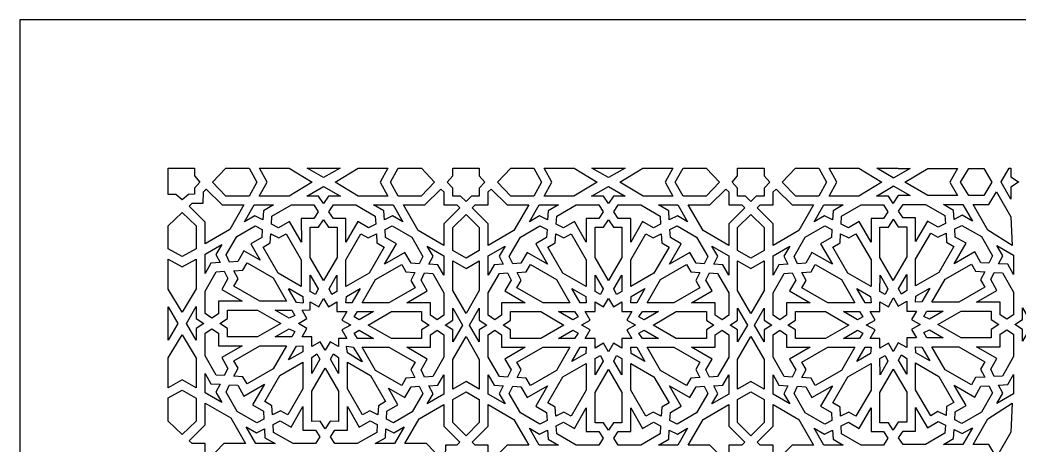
# Model space of a CAD drawing. Extents: x -1022 to 2754, y -1022 to 1022.
# Drawn here: x -1022 to -214, y 678 to 1022 of the extents above; entities that cross this region are included whole.
import ezdxf

# ---------------------------------------------------------------- set-up
doc = ezdxf.new("R2010")
doc.units = 0
doc.layers.add('LAYER_1', color=18, linetype='CONTINUOUS')

msp = doc.modelspace()

# ---------------------------------------------------------------- linework, layer by layer
at = {"layer": 'LAYER_1'}
for points in [[(-1022.5, -1022.5), (1022.5, -1022.5), (1022.5, 1022.5), (-1022.5, 1022.5)], [(-881.25, 896.26), (-876.75, 891.21), (-881.25, 886.16), (-881.26, 881.26), (-886.16, 881.25), (-891.21, 876.75), (-896.26, 881.25), (-902.5, 881.25), (-902.5, 902.5), (-881.25, 902.5)], [(-830.79, 891.21), (-837.06, 879.84), (-855.72, 879.84), (-866.55, 891.21), (-855.8, 902.5), (-837.01, 902.5)], [(-785.9, 891.21), (-804.68, 879.84), (-828.73, 879.84), (-822.45, 891.21), (-828.68, 902.5), (-804.54, 902.5)], [(-776.66, 894.76), (-790.07, 902.5), (-763.24, 902.5)], [(-730.86, 891.21), (-724.59, 879.84), (-748.63, 879.84), (-767.42, 891.21), (-748.78, 902.5), (-724.64, 902.5)], [(-686.77, 891.21), (-697.6, 879.84), (-716.26, 879.84), (-722.53, 891.21), (-716.31, 902.5), (-697.52, 902.5)], [(-650.62, 896.26), (-646.12, 891.21), (-650.62, 886.16), (-650.62, 879.84), (-656.98, 879.78), (-661.34, 875.35), (-665.71, 879.78), (-672.07, 879.84), (-672.07, 886.16), (-676.57, 891.21), (-672.07, 896.26), (-672.07, 902.5), (-650.62, 902.5)], [(-600.15, 891.21), (-606.43, 879.84), (-625.08, 879.84), (-635.92, 891.21), (-625.17, 902.5), (-606.38, 902.5)], [(-555.26, 891.21), (-574.05, 879.84), (-598.09, 879.84), (-591.82, 891.21), (-598.04, 902.5), (-573.9, 902.5)], [(-546.03, 894.76), (-559.44, 902.5), (-532.61, 902.5)], [(-500.23, 891.21), (-493.96, 879.84), (-518, 879.84), (-536.79, 891.21), (-518.15, 902.5), (-494.01, 902.5)], [(-456.13, 891.21), (-466.97, 879.84), (-485.63, 879.84), (-491.9, 891.21), (-485.68, 902.5), (-466.88, 902.5)], [(-419.98, 896.26), (-415.49, 891.21), (-419.98, 886.16), (-419.98, 879.84), (-426.35, 879.78), (-430.71, 875.35), (-435.07, 879.78), (-441.44, 879.84), (-441.44, 886.16), (-445.93, 891.21), (-441.44, 896.26), (-441.44, 902.5), (-419.98, 902.5)], [(-369.52, 891.21), (-375.79, 879.84), (-394.45, 879.84), (-405.29, 891.21), (-394.54, 902.5), (-375.74, 902.5)], [(-324.63, 891.21), (-343.42, 879.84), (-367.46, 879.84), (-361.19, 891.21), (-367.41, 902.5), (-343.27, 902.5)], [(-311.37, 902.15), (-301.79, 902.16), (-315.4, 894.31), (-315.4, 894.54), (-328.81, 902.5), (-311.6, 902.5)], [(-269.54, 891.21), (-263.33, 880.29), (-287.38, 880.29), (-306.16, 891.21), (-287.38, 902.14), (-263.33, 902.14)], [(-235.77, 891.21), (-242.14, 880.32), (-254.31, 880.35), (-260.97, 891.21), (-254.31, 902.07), (-242.14, 902.11)], [(-220.19, 895.43), (-214.07, 891.43), (-214.14, 891.21), (-214.07, 891), (-220.19, 887), (-220.17, 877.42), (-228.04, 891.01), (-228.02, 891.21), (-228.04, 891.42), (-221.62, 902.5), (-220.17, 902.5)], [(-858.69, 872.63), (-841.21, 872.63), (-852.72, 852.72), (-872.63, 841.21), (-872.63, 858.69), (-885.56, 871.65), (-883.19, 874.03), (-874.05, 874.05), (-874.03, 883.19), (-871.65, 885.56)], [(-763.04, 879.81), (-772.64, 879.83), (-776.64, 873.72), (-776.66, 873.73), (-776.67, 873.72), (-780.68, 879.83), (-790.27, 879.81), (-776.66, 887.67)], [(-679.29, 883.19), (-679.29, 872.63), (-668.71, 872.63), (-666.3, 870.25), (-679.29, 857.32), (-679.29, 839.83), (-700.1, 851.85), (-712.11, 872.63), (-694.62, 872.63), (-681.67, 885.56)], [(-628.06, 872.63), (-610.58, 872.63), (-622.58, 851.85), (-643.39, 839.83), (-643.39, 857.32), (-656.38, 870.25), (-653.97, 872.63), (-643.39, 872.63), (-643.39, 883.19), (-641.02, 885.56)], [(-532.41, 879.81), (-542.01, 879.83), (-546.01, 873.72), (-546.03, 873.73), (-546.04, 873.72), (-550.05, 879.83), (-559.64, 879.81), (-546.03, 887.67)], [(-448.66, 883.19), (-448.66, 872.63), (-438.08, 872.63), (-435.67, 870.25), (-448.66, 857.32), (-448.66, 839.83), (-469.47, 851.85), (-481.48, 872.63), (-463.99, 872.63), (-451.03, 885.56)], [(-397.43, 872.63), (-379.94, 872.63), (-391.95, 851.85), (-412.76, 839.83), (-412.76, 857.32), (-425.75, 870.25), (-423.34, 872.63), (-412.76, 872.63), (-412.76, 883.19), (-410.39, 885.56)], [(-301.79, 880.27), (-311.37, 880.28), (-315.41, 874.17), (-315.41, 873.95), (-315.41, 873.72), (-319.41, 879.83), (-329.01, 879.81), (-315.4, 887.89), (-315.4, 888.11)], [(-220.19, 863.05), (-219.11, 839.71), (-238.82, 852.3), (-250.8, 873.02), (-238.05, 873.07), (-231.94, 883.32)], [(-879.84, 855.72), (-879.84, 837.06), (-891.21, 830.79), (-902.5, 837.01), (-902.5, 855.8), (-891.21, 866.55)], [(-825.46, 867.85), (-825.91, 860.55), (-832.43, 863.83), (-840.73, 859.03), (-832.88, 872.63), (-817.16, 872.63)], [(-781, 867.2), (-784.57, 861.77), (-794.71, 861.77), (-794.69, 842.62), (-804.29, 859.18), (-813.06, 854.13), (-818.9, 857.06), (-818.51, 863.55), (-802.77, 872.62), (-784.59, 872.63)], [(-750.55, 872.62), (-734.8, 863.55), (-734.41, 857.06), (-740.25, 854.13), (-749.03, 859.18), (-758.62, 842.62), (-758.61, 861.77), (-768.74, 861.77), (-772.32, 867.2), (-768.73, 872.63)], [(-712.58, 859.03), (-720.88, 863.83), (-727.41, 860.55), (-727.85, 867.85), (-736.15, 872.63), (-720.44, 872.63)], [(-594.83, 867.85), (-595.27, 860.55), (-601.8, 863.83), (-610.1, 859.03), (-602.24, 872.63), (-586.53, 872.63)], [(-550.37, 867.2), (-553.94, 861.77), (-564.07, 861.77), (-564.06, 842.62), (-573.65, 859.18), (-582.43, 854.13), (-588.27, 857.06), (-587.88, 863.55), (-572.14, 872.62), (-553.96, 872.63)], [(-519.92, 872.62), (-504.17, 863.55), (-503.78, 857.06), (-509.62, 854.13), (-518.4, 859.18), (-527.99, 842.62), (-527.98, 861.77), (-538.11, 861.77), (-541.69, 867.2), (-538.1, 872.63)], [(-481.95, 859.03), (-490.25, 863.83), (-496.78, 860.55), (-497.22, 867.85), (-505.52, 872.63), (-489.81, 872.63)], [(-364.2, 867.85), (-364.64, 860.55), (-371.17, 863.83), (-379.47, 859.03), (-371.61, 872.63), (-355.9, 872.63)], [(-319.73, 867.2), (-323.31, 861.77), (-333.44, 861.77), (-333.43, 842.62), (-343.02, 859.18), (-351.8, 854.13), (-357.64, 857.06), (-357.25, 863.55), (-341.5, 872.62), (-323.32, 872.63)], [(-289.32, 873.08), (-273.58, 864), (-273.19, 857.51), (-279, 854.6), (-287.78, 859.65), (-297.35, 843.07), (-297.37, 862.2), (-307.5, 862.2), (-311.09, 867.65), (-307.5, 873.08)], [(-251.32, 859.49), (-259.62, 864.27), (-266.17, 861), (-266.58, 868.29), (-274.9, 873.07), (-259.18, 873.07)], [(-772.61, 854.58), (-765.81, 854.57), (-765.8, 830.16), (-776.64, 811.43), (-776.66, 811.45), (-776.68, 811.43), (-787.51, 830.16), (-787.51, 854.57), (-780.71, 854.58), (-776.66, 860.67), (-776.66, 860.67), (-776.65, 860.67)], [(-650.62, 854.31), (-650.62, 835.69), (-661.34, 829.5), (-672.07, 835.69), (-672.07, 854.31), (-661.34, 865.05)], [(-541.98, 854.58), (-535.18, 854.57), (-535.17, 830.16), (-546, 811.43), (-546.03, 811.45), (-546.05, 811.43), (-556.88, 830.16), (-556.87, 854.57), (-550.08, 854.58), (-546.03, 860.67), (-546.03, 860.67), (-546.02, 860.67)], [(-419.98, 854.31), (-419.98, 835.69), (-430.71, 829.5), (-441.44, 835.69), (-441.44, 854.31), (-430.71, 865.05)], [(-311.35, 855.01), (-304.56, 855.02), (-304.57, 830.62), (-315.4, 811.67), (-315.41, 811.43), (-326.25, 830.16), (-326.24, 854.57), (-319.44, 854.58), (-315.4, 860.67), (-315.4, 860.89), (-315.4, 861.12)], [(-826.38, 852.73), (-826.76, 846.25), (-835.54, 841.19), (-827.95, 827.95), (-841.19, 835.54), (-846.25, 826.76), (-852.73, 826.38), (-855.64, 832.21), (-847.06, 847.06), (-832.21, 855.64)], [(-794.71, 828.24), (-794.71, 806.59), (-813.48, 817.41), (-825.69, 838.55), (-819.81, 841.95), (-819.36, 849.25), (-812.8, 845.98), (-806.92, 849.38)], [(-740.52, 845.98), (-733.96, 849.25), (-733.5, 841.95), (-727.62, 838.55), (-739.84, 817.41), (-758.6, 806.59), (-758.61, 828.24), (-746.4, 849.38)], [(-705.36, 846.57), (-696.27, 830.85), (-699.18, 825.03), (-705.71, 825.41), (-710.78, 834.17), (-727.38, 824.62), (-717.78, 841.19), (-726.55, 846.25), (-726.93, 852.73), (-721.11, 855.64)], [(-595.75, 852.73), (-596.13, 846.25), (-604.9, 841.19), (-595.31, 824.62), (-611.91, 834.17), (-616.97, 825.41), (-623.5, 825.03), (-626.41, 830.85), (-617.32, 846.57), (-601.58, 855.64)], [(-564.07, 828.24), (-564.08, 806.59), (-582.85, 817.41), (-595.06, 838.55), (-589.18, 841.95), (-588.73, 849.25), (-582.17, 845.98), (-576.29, 849.38)], [(-509.88, 845.98), (-503.33, 849.25), (-502.87, 841.95), (-496.99, 838.55), (-509.2, 817.41), (-527.97, 806.59), (-527.98, 828.24), (-515.77, 849.38)], [(-474.73, 846.57), (-465.64, 830.85), (-468.55, 825.03), (-475.08, 825.41), (-480.15, 834.17), (-496.75, 824.62), (-487.15, 841.19), (-495.92, 846.25), (-496.3, 852.73), (-490.47, 855.64)], [(-365.12, 852.73), (-365.5, 846.25), (-374.27, 841.19), (-364.67, 824.62), (-381.27, 834.17), (-386.34, 825.41), (-392.87, 825.03), (-395.78, 830.85), (-386.69, 846.57), (-370.95, 855.64)], [(-333.44, 828.24), (-333.45, 806.59), (-352.22, 817.41), (-364.43, 838.55), (-358.55, 841.95), (-358.09, 849.25), (-351.54, 845.98), (-345.65, 849.38)], [(-279.26, 846.44), (-272.7, 849.69), (-272.26, 842.39), (-266.37, 839), (-278.59, 817.87), (-297.37, 807.06), (-297.37, 828.69), (-285.15, 849.82)], [(-244.13, 847.04), (-235.04, 831.32), (-237.95, 825.5), (-244.45, 825.88), (-249.51, 834.64), (-266.11, 825.05), (-256.55, 841.63), (-265.32, 846.69), (-265.7, 853.21), (-259.87, 856.12)], [(-863.83, 832.43), (-860.55, 825.91), (-867.85, 825.46), (-872.63, 817.16), (-872.63, 832.88), (-859.03, 840.73)], [(-679.29, 831.54), (-679.29, 815.84), (-684.07, 824.14), (-691.37, 824.55), (-688.1, 831.1), (-692.89, 839.38)], [(-634.59, 831.1), (-631.31, 824.55), (-638.61, 824.14), (-643.39, 815.84), (-643.4, 831.54), (-629.79, 839.38)], [(-448.65, 831.54), (-448.66, 815.84), (-453.44, 824.14), (-460.74, 824.55), (-457.47, 831.1), (-462.26, 839.38)], [(-403.95, 831.1), (-400.68, 824.55), (-407.98, 824.14), (-412.76, 815.84), (-412.76, 831.54), (-399.16, 839.38)], [(-218.03, 831.98), (-218.03, 816.29), (-222.81, 824.58), (-230.13, 825.02), (-226.83, 831.54), (-231.65, 839.83)], [(-879.84, 804.68), (-891.21, 785.9), (-902.5, 804.54), (-902.5, 828.68), (-891.21, 822.45), (-879.84, 828.73)], [(-817.41, 813.48), (-806.59, 794.71), (-828.24, 794.71), (-849.38, 806.92), (-845.98, 812.8), (-849.25, 819.36), (-841.95, 819.81), (-838.55, 825.69)], [(-650.62, 803.4), (-661.34, 784.81), (-672.07, 803.4), (-672.07, 827.37), (-661.34, 821.18), (-650.62, 827.37)], [(-419.98, 803.4), (-430.71, 784.81), (-441.44, 803.4), (-441.44, 827.37), (-430.71, 821.18), (-419.98, 827.37)], [(-854.13, 813.06), (-859.18, 804.29), (-842.62, 794.69), (-861.77, 794.71), (-861.77, 784.57), (-867.2, 781), (-872.63, 784.59), (-872.62, 802.77), (-863.55, 818.51), (-857.06, 818.9)], [(-710.02, 818.48), (-702.7, 818.04), (-705.96, 811.49), (-702.57, 805.61), (-723.74, 793.4), (-745.4, 793.4), (-734.57, 812.16), (-713.41, 824.36)], [(-688.37, 817.16), (-679.28, 801.44), (-679.28, 783.29), (-684.71, 779.7), (-690.18, 783.29), (-690.18, 793.41), (-709.34, 793.42), (-692.73, 802.98), (-697.79, 811.75), (-694.87, 817.55)], [(-624.89, 811.75), (-629.96, 802.98), (-613.35, 793.42), (-632.51, 793.41), (-632.51, 783.29), (-637.97, 779.7), (-643.41, 783.29), (-643.41, 801.44), (-634.32, 817.16), (-627.81, 817.55)], [(-588.12, 812.16), (-577.28, 793.4), (-598.95, 793.4), (-620.11, 805.61), (-616.72, 811.49), (-619.98, 818.04), (-612.67, 818.48), (-609.28, 824.36)], [(-479.39, 818.48), (-472.07, 818.04), (-475.33, 811.49), (-471.94, 805.61), (-493.1, 793.4), (-514.77, 793.4), (-503.94, 812.16), (-482.78, 824.36)], [(-457.74, 817.16), (-448.65, 801.44), (-448.64, 783.29), (-454.08, 779.7), (-459.54, 783.29), (-459.55, 793.41), (-478.7, 793.42), (-462.09, 802.98), (-467.16, 811.75), (-464.24, 817.55)], [(-394.26, 811.75), (-399.33, 802.98), (-382.72, 793.42), (-401.87, 793.41), (-401.88, 783.29), (-407.34, 779.7), (-412.78, 783.29), (-412.77, 801.44), (-403.68, 817.16), (-397.18, 817.55)], [(-357.48, 812.16), (-346.65, 793.4), (-368.32, 793.4), (-389.48, 805.61), (-386.09, 811.49), (-389.35, 818.04), (-382.03, 818.48), (-378.64, 824.36)], [(-248.75, 818.94), (-241.44, 818.48), (-244.72, 811.94), (-241.31, 806.06), (-262.48, 793.87), (-284.16, 793.88), (-273.33, 812.61), (-252.16, 824.81)], [(-227.12, 817.64), (-218.03, 801.92), (-218.03, 783.77), (-223.47, 780.18), (-228.9, 783.75), (-228.9, 793.87), (-248.08, 793.86), (-231.49, 803.43), (-236.56, 812.2), (-233.62, 818.03)], [(-781.03, 804.58), (-783.23, 800.03), (-787.46, 802.49), (-787.43, 815.8)], [(-765.85, 802.49), (-770.08, 800.03), (-772.29, 804.58), (-765.89, 815.8)], [(-550.4, 804.58), (-552.6, 800.03), (-556.83, 802.49), (-556.8, 815.8)], [(-535.22, 802.49), (-539.45, 800.03), (-541.66, 804.58), (-535.25, 815.8)], [(-319.76, 804.58), (-321.97, 800.03), (-326.2, 802.49), (-326.17, 815.8)], [(-304.57, 803.3), (-308.76, 800.46), (-311.19, 804.7), (-304.5, 816.21)], [(-793.56, 798.49), (-793.19, 793.45), (-793.37, 793.37), (-793.45, 793.19), (-798.49, 793.56), (-805.01, 804.68), (-804.5, 804.5), (-804.68, 805.01)], [(-753.74, 793.47), (-758.63, 793.45), (-758.26, 798.49), (-747.1, 805.01)], [(-564.42, 798.49), (-564.05, 793.45), (-568.95, 793.47), (-575.58, 805.01)], [(-523.1, 793.47), (-528, 793.45), (-527.63, 798.49), (-516.47, 805.01)], [(-333.79, 798.49), (-333.42, 793.45), (-338.31, 793.47), (-344.95, 805.01)], [(-292.28, 794.21), (-297.33, 793.85), (-297.31, 798.73), (-285.75, 805.36)], [(-772.68, 790.18), (-765.84, 794.13), (-765.84, 786.22), (-757.88, 786.22), (-761.88, 779.36), (-755, 775.41), (-755, 775.4), (-755, 775.4), (-761.88, 771.45), (-757.88, 764.58), (-764.49, 764.49), (-764.58, 757.88), (-771.45, 761.88), (-775.4, 755), (-775.4, 755), (-775.41, 755), (-779.36, 761.88), (-786.22, 757.88), (-786.22, 765.84), (-794.13, 765.84), (-790.18, 772.68), (-797, 776.66), (-790.18, 780.64), (-794.13, 787.48), (-787.56, 787.56), (-787.48, 794.13), (-780.64, 790.18), (-776.66, 797)], [(-542.05, 790.18), (-535.2, 794.13), (-535.2, 786.22), (-527.25, 786.22), (-531.24, 779.36), (-524.37, 775.41), (-524.37, 775.4), (-524.37, 775.4), (-531.24, 771.45), (-527.25, 764.58), (-535.2, 764.58), (-535.2, 756.68), (-542.05, 760.63), (-546.03, 753.8), (-550.01, 760.63), (-556.85, 756.68), (-556.85, 764.58), (-564.8, 764.58), (-560.81, 771.45), (-567.68, 775.4), (-567.68, 775.4), (-567.68, 775.41), (-560.81, 779.36), (-564.8, 786.22), (-556.85, 786.22), (-556.85, 794.13), (-550.01, 790.18), (-546.03, 797)], [(-311.42, 790.62), (-304.55, 794.58), (-304.55, 786.67), (-296.63, 786.67), (-300.59, 779.81), (-293.75, 775.85), (-300.59, 771.89), (-296.63, 765.03), (-304.55, 765.03), (-304.55, 757.12), (-311.42, 761.08), (-315.38, 754.21), (-315.4, 754.03), (-319.37, 760.63), (-326.22, 756.68), (-326.22, 764.58), (-334.17, 764.58), (-330.18, 771.45), (-337.05, 775.4), (-337.05, 775.4), (-337.05, 775.41), (-330.18, 779.36), (-334.17, 786.22), (-326.22, 786.22), (-326.22, 794.13), (-319.37, 790.18), (-315.4, 797.23), (-315.38, 797.49)], [(-894.76, 776.66), (-902.5, 763.24), (-902.5, 790.07)], [(-879.83, 780.68), (-873.72, 776.67), (-873.73, 776.66), (-873.72, 776.64), (-879.83, 772.64), (-879.81, 763.04), (-887.67, 776.66), (-879.81, 790.27)], [(-811.43, 776.68), (-811.45, 776.66), (-811.43, 776.64), (-830.16, 765.8), (-854.57, 765.81), (-854.58, 772.61), (-860.67, 776.65), (-860.67, 776.66), (-860.67, 776.66), (-854.58, 780.71), (-854.57, 787.51), (-830.16, 787.51)], [(-800.03, 783.23), (-804.58, 781.03), (-815.8, 787.43), (-802.49, 787.46)], [(-747.76, 779.61), (-752.01, 782.04), (-749.17, 786.22), (-736.23, 786.29)], [(-697.38, 779.44), (-691.26, 775.4), (-697.38, 771.36), (-697.36, 764.58), (-721.8, 764.58), (-740.55, 775.4), (-721.8, 786.22), (-697.36, 786.23)], [(-664.22, 775.4), (-672.08, 761.81), (-672.07, 771.38), (-678.16, 775.4), (-672.07, 779.43), (-672.08, 788.99)], [(-650.61, 779.43), (-644.52, 775.4), (-650.61, 771.38), (-650.6, 761.81), (-658.46, 775.4), (-650.6, 788.99)], [(-600.88, 786.22), (-582.14, 775.4), (-600.88, 764.58), (-625.32, 764.58), (-625.31, 771.36), (-631.42, 775.4), (-625.31, 779.44), (-625.32, 786.23)], [(-573.52, 786.22), (-570.67, 782.04), (-574.92, 779.61), (-586.45, 786.29)], [(-517.13, 779.61), (-521.38, 782.04), (-518.54, 786.22), (-505.6, 786.29)], [(-466.74, 779.44), (-460.63, 775.4), (-466.74, 771.36), (-466.73, 764.58), (-491.17, 764.58), (-509.91, 775.4), (-491.17, 786.22), (-466.73, 786.23)], [(-433.59, 775.4), (-441.45, 761.81), (-441.44, 771.38), (-447.53, 775.4), (-441.44, 779.43), (-441.45, 788.99)], [(-419.98, 779.43), (-413.89, 775.4), (-419.98, 771.38), (-419.97, 761.81), (-427.83, 775.4), (-419.97, 788.99)], [(-370.25, 786.22), (-351.51, 775.4), (-370.25, 764.58), (-394.69, 764.58), (-394.68, 771.36), (-400.79, 775.4), (-394.68, 779.44), (-394.69, 786.23)], [(-342.88, 786.22), (-340.04, 782.04), (-344.29, 779.61), (-355.82, 786.29)], [(-274.94, 786.6), (-286.18, 780.21), (-290.74, 782.41), (-288.27, 786.64)], [(-236.12, 786.68), (-236.11, 779.89), (-230, 775.85), (-236.11, 771.81), (-236.12, 765.02), (-260.56, 765.01), (-279.32, 775.83), (-279.29, 775.85), (-279.32, 775.87), (-260.56, 786.69)], [(-202.97, 775.85), (-210.83, 762.26), (-210.81, 771.84), (-216.93, 775.83), (-216.91, 775.85), (-216.93, 775.86), (-210.81, 779.86), (-210.83, 789.44)], [(-861.77, 768.74), (-861.77, 758.61), (-842.62, 758.62), (-859.18, 749.03), (-854.13, 740.25), (-857.06, 734.41), (-863.55, 734.8), (-872.62, 750.55), (-872.63, 768.73), (-867.2, 772.32)], [(-800.03, 770.08), (-802.49, 765.85), (-815.8, 765.89), (-804.58, 772.29)], [(-736.23, 764.52), (-749.17, 764.59), (-752.01, 768.77), (-747.76, 771.2)], [(-679.28, 767.52), (-679.28, 749.37), (-688.37, 733.65), (-694.87, 733.26), (-697.79, 739.06), (-692.73, 747.82), (-709.34, 757.38), (-690.18, 757.4), (-690.18, 767.52), (-684.71, 771.1)], [(-632.51, 767.52), (-632.51, 757.4), (-613.35, 757.38), (-629.96, 747.82), (-624.89, 739.06), (-627.81, 733.26), (-634.32, 733.65), (-643.41, 749.37), (-643.41, 767.52), (-637.97, 771.1)], [(-570.67, 768.77), (-573.52, 764.59), (-586.45, 764.52), (-574.92, 771.2)], [(-505.6, 764.52), (-518.54, 764.59), (-521.38, 768.77), (-517.13, 771.2)], [(-448.64, 767.52), (-448.65, 749.37), (-457.74, 733.65), (-464.24, 733.26), (-467.16, 739.06), (-462.09, 747.82), (-478.7, 757.38), (-459.55, 757.4), (-459.54, 767.52), (-454.08, 771.1)], [(-401.88, 767.52), (-401.87, 757.4), (-382.72, 757.38), (-399.33, 747.82), (-394.26, 739.06), (-397.18, 733.26), (-403.68, 733.65), (-412.77, 749.37), (-412.78, 767.52), (-407.34, 771.1)], [(-340.04, 768.77), (-342.88, 764.59), (-355.82, 764.52), (-344.29, 771.2)], [(-274.94, 765.09), (-288.27, 765.06), (-290.74, 769.28), (-286.18, 771.49)], [(-218.03, 767.93), (-218.03, 749.78), (-227.12, 734.06), (-233.62, 733.67), (-236.56, 739.5), (-231.49, 748.26), (-248.08, 757.84), (-228.9, 757.83), (-228.9, 767.95), (-223.47, 771.52)], [(-879.84, 748.63), (-879.84, 724.59), (-891.21, 730.86), (-902.5, 724.64), (-902.5, 748.78), (-891.21, 767.42)], [(-650.62, 747.41), (-650.62, 723.44), (-661.34, 729.62), (-672.07, 723.44), (-672.07, 747.41), (-661.34, 766)], [(-419.98, 747.41), (-419.98, 723.44), (-430.71, 729.62), (-441.44, 723.44), (-441.44, 747.41), (-430.71, 766)], [(-806.59, 758.6), (-817.41, 739.84), (-838.55, 727.62), (-841.95, 733.5), (-849.25, 733.96), (-845.98, 740.52), (-849.38, 746.4), (-828.24, 758.61)], [(-793.47, 753.74), (-805.01, 747.1), (-798.49, 758.26), (-793.45, 758.63)], [(-752.85, 757.34), (-745.48, 745.8), (-745.79, 745.79), (-745.8, 745.48), (-757.34, 752.85), (-758.2, 757.95), (-758.05, 758.05), (-757.95, 758.2)], [(-702.57, 745.2), (-705.96, 739.31), (-702.7, 732.77), (-710.02, 732.33), (-713.41, 726.44), (-734.57, 738.65), (-745.4, 757.41), (-723.74, 757.41)], [(-588.12, 738.65), (-609.28, 726.44), (-612.67, 732.33), (-619.98, 732.77), (-616.72, 739.31), (-620.11, 745.2), (-598.95, 757.41), (-577.28, 757.41)], [(-564.42, 752.32), (-575.58, 745.8), (-568.95, 757.34), (-564.05, 757.36)], [(-523.1, 757.34), (-516.47, 745.8), (-527.63, 752.32), (-528, 757.36)], [(-471.94, 745.2), (-475.33, 739.31), (-472.07, 732.77), (-479.39, 732.33), (-482.78, 726.44), (-503.94, 738.65), (-514.77, 757.41), (-493.1, 757.41)], [(-357.48, 738.65), (-378.64, 726.44), (-382.03, 732.33), (-389.35, 732.77), (-386.09, 739.31), (-389.48, 745.2), (-368.32, 757.41), (-346.65, 757.41)], [(-333.79, 752.32), (-344.95, 745.8), (-338.31, 757.34), (-333.42, 757.36)], [(-292.28, 757.48), (-285.75, 746.34), (-297.31, 752.96), (-297.33, 757.85)], [(-241.31, 745.64), (-244.72, 739.76), (-241.44, 733.21), (-248.75, 732.76), (-252.16, 726.89), (-273.33, 739.08), (-284.16, 757.82), (-262.48, 757.83)], [(-793.4, 723.74), (-805.61, 702.57), (-811.49, 705.96), (-818.04, 702.7), (-818.48, 710.02), (-824.36, 713.41), (-812.16, 734.57), (-793.4, 745.4)], [(-779.61, 747.76), (-786.29, 736.23), (-786.22, 749.17), (-782.04, 752.01)], [(-764.59, 749.17), (-764.52, 736.23), (-771.2, 747.76), (-768.77, 752.01)], [(-738.65, 734.57), (-726.44, 713.41), (-732.33, 710.02), (-732.77, 702.7), (-739.31, 705.96), (-745.2, 702.57), (-757.41, 723.74), (-757.41, 745.4)], [(-564.07, 722.56), (-576.29, 701.43), (-582.17, 704.83), (-588.73, 701.56), (-589.18, 708.86), (-595.06, 712.26), (-582.85, 733.4), (-564.08, 744.21)], [(-550.4, 746.23), (-556.8, 735.01), (-556.83, 748.32), (-552.6, 750.78)], [(-535.22, 748.32), (-535.25, 735.01), (-541.66, 746.23), (-539.45, 750.78)], [(-509.2, 733.4), (-496.99, 712.26), (-502.87, 708.86), (-503.33, 701.56), (-509.88, 704.83), (-515.77, 701.43), (-527.98, 722.56), (-527.97, 744.21)], [(-333.44, 722.56), (-345.65, 701.43), (-351.54, 704.83), (-358.09, 701.56), (-358.55, 708.86), (-364.43, 712.26), (-352.22, 733.4), (-333.45, 744.21)], [(-319.76, 746.23), (-326.17, 735.01), (-326.2, 748.32), (-321.97, 750.78)], [(-304.57, 748.4), (-304.5, 735.49), (-311.19, 747), (-308.76, 751.24)], [(-278.59, 733.82), (-266.37, 712.7), (-272.26, 709.31), (-272.7, 702), (-279.26, 705.26), (-285.15, 701.88), (-297.37, 723.01), (-297.37, 744.64)], [(-867.85, 727.85), (-860.55, 727.41), (-863.83, 720.88), (-859.03, 712.58), (-872.63, 720.44), (-872.63, 736.15)], [(-764.58, 721.8), (-764.58, 697.36), (-771.36, 697.38), (-775.4, 691.26), (-779.44, 697.38), (-786.23, 697.36), (-786.22, 721.8), (-775.4, 740.55)], [(-535.17, 720.64), (-535.18, 696.24), (-541.98, 696.23), (-546.02, 690.14), (-546.03, 690.14), (-546.03, 690.14), (-550.08, 696.23), (-556.87, 696.24), (-556.88, 720.64), (-546.05, 739.38), (-546.03, 739.36), (-546, 739.38)], [(-304.57, 721.08), (-304.56, 696.68), (-311.35, 696.69), (-315.4, 690.58), (-315.4, 690.36), (-315.4, 690.14), (-319.44, 696.23), (-326.24, 696.24), (-326.25, 720.64), (-315.41, 739.38), (-315.4, 739.58)], [(-679.29, 719.27), (-692.89, 711.42), (-688.1, 719.7), (-691.37, 726.25), (-684.07, 726.66), (-679.29, 734.97)], [(-638.61, 726.66), (-631.31, 726.25), (-634.59, 719.7), (-629.79, 711.42), (-643.4, 719.27), (-643.39, 734.97)], [(-448.65, 719.27), (-462.26, 711.42), (-457.47, 719.7), (-460.74, 726.25), (-453.44, 726.66), (-448.66, 734.97)], [(-407.98, 726.66), (-400.68, 726.25), (-403.95, 719.7), (-399.16, 711.42), (-412.76, 719.27), (-412.76, 734.97)], [(-218.03, 719.72), (-231.65, 711.87), (-226.83, 720.16), (-230.13, 726.68), (-222.81, 727.12), (-218.03, 735.41)], [(-879.84, 716.26), (-879.84, 697.6), (-891.21, 686.77), (-902.5, 697.52), (-902.5, 716.31), (-891.21, 722.53)], [(-834.17, 710.78), (-825.41, 705.71), (-825.03, 699.18), (-830.85, 696.27), (-846.57, 705.36), (-855.64, 721.11), (-852.73, 726.93), (-846.25, 726.55), (-841.19, 717.78), (-824.62, 727.38)], [(-696.27, 719.96), (-704.99, 704.99), (-719.96, 696.27), (-725.78, 699.18), (-725.4, 705.71), (-716.64, 710.78), (-724.12, 724.12), (-710.78, 716.64), (-705.71, 725.4), (-699.18, 725.78)], [(-650.62, 715.12), (-650.62, 696.49), (-661.34, 685.75), (-672.07, 696.49), (-672.07, 715.12), (-661.34, 721.3)], [(-604.9, 709.62), (-596.13, 704.56), (-595.75, 698.07), (-601.58, 695.16), (-617.32, 704.24), (-626.41, 719.96), (-623.5, 725.78), (-616.97, 725.4), (-611.91, 716.64), (-595.31, 726.19)], [(-480.15, 716.64), (-475.08, 725.4), (-468.55, 725.78), (-465.64, 719.96), (-474.73, 704.24), (-490.47, 695.16), (-496.3, 698.07), (-495.92, 704.56), (-487.15, 709.62), (-496.75, 726.19)], [(-419.98, 715.12), (-419.98, 696.49), (-430.71, 685.75), (-441.44, 696.49), (-441.44, 715.12), (-430.71, 721.3)], [(-374.27, 709.62), (-365.5, 704.56), (-365.12, 698.07), (-370.95, 695.16), (-386.69, 704.24), (-395.78, 719.96), (-392.87, 725.78), (-386.34, 725.4), (-381.27, 716.64), (-364.67, 726.19)], [(-249.51, 717.06), (-244.45, 725.82), (-237.95, 726.2), (-235.04, 720.38), (-244.13, 704.66), (-259.87, 695.58), (-265.7, 698.49), (-265.32, 705.01), (-256.55, 710.07), (-266.11, 726.64)], [(-851.85, 700.1), (-839.83, 679.29), (-857.32, 679.29), (-870.25, 666.3), (-872.63, 668.71), (-872.63, 679.29), (-883.19, 679.29), (-885.56, 681.67), (-872.63, 694.62), (-872.63, 712.11)], [(-220.19, 688.65), (-231.94, 668.38), (-238.05, 678.62), (-250.8, 678.67), (-238.82, 699.4), (-219.11, 711.99)], [(-793.41, 690.18), (-783.29, 690.18), (-779.7, 684.71), (-783.29, 679.28), (-801.44, 679.28), (-817.16, 688.37), (-817.55, 694.87), (-811.75, 697.79), (-802.98, 692.73), (-793.42, 709.34)], [(-747.82, 692.73), (-739.06, 697.79), (-733.26, 694.87), (-733.65, 688.37), (-749.37, 679.28), (-767.52, 679.28), (-771.1, 684.71), (-767.52, 690.18), (-757.4, 690.18), (-757.38, 709.34)], [(-679.29, 693.49), (-666.3, 680.55), (-668.71, 678.18), (-678.02, 678.02), (-678.18, 668.71), (-680.55, 666.3), (-693.49, 679.29), (-710.98, 679.29), (-699.34, 699.34), (-679.29, 710.98)], [(-622.58, 698.96), (-610.58, 678.18), (-628.06, 678.18), (-641.02, 665.24), (-643.39, 667.62), (-643.39, 678.18), (-653.97, 678.18), (-656.38, 680.55), (-643.39, 693.49), (-643.39, 710.98)], [(-564.07, 689.04), (-553.94, 689.04), (-550.37, 683.61), (-553.96, 678.18), (-572.14, 678.18), (-587.88, 687.26), (-588.27, 693.75), (-582.43, 696.68), (-573.65, 691.62), (-564.06, 708.18)], [(-518.4, 691.62), (-509.62, 696.68), (-503.78, 693.75), (-504.17, 687.26), (-519.92, 678.18), (-538.1, 678.18), (-541.69, 683.61), (-538.11, 689.04), (-527.98, 689.04), (-527.99, 708.18)], [(-448.66, 693.49), (-435.67, 680.55), (-438.08, 678.18), (-448.66, 678.18), (-448.66, 667.62), (-451.03, 665.24), (-463.99, 678.18), (-481.48, 678.18), (-469.47, 698.96), (-448.66, 710.98)], [(-391.95, 698.96), (-379.94, 678.18), (-397.43, 678.18), (-410.39, 665.24), (-412.76, 667.62), (-412.76, 678.18), (-423.34, 678.18), (-425.75, 680.55), (-412.76, 693.49), (-412.76, 710.98)], [(-333.44, 689.04), (-323.31, 689.04), (-319.73, 683.61), (-323.32, 678.18), (-341.5, 678.18), (-357.25, 687.26), (-357.64, 693.75), (-351.8, 696.68), (-343.02, 691.62), (-333.43, 708.18)], [(-287.78, 692.04), (-279, 697.1), (-273.19, 694.19), (-273.58, 687.69), (-289.32, 678.62), (-307.5, 678.62), (-311.09, 684.05), (-307.5, 689.5), (-297.37, 689.5), (-297.35, 708.63)], [(-831.1, 688.1), (-824.55, 691.37), (-824.14, 684.07), (-815.84, 679.29), (-831.54, 679.29), (-839.38, 692.89)], [(-719.27, 679.29), (-734.97, 679.29), (-726.66, 684.07), (-726.25, 691.37), (-719.7, 688.1), (-711.42, 692.89)], [(-601.8, 686.97), (-595.27, 690.26), (-594.83, 682.96), (-586.53, 678.18), (-602.24, 678.18), (-610.1, 691.78)], [(-489.81, 678.18), (-505.52, 678.18), (-497.22, 682.96), (-496.78, 690.26), (-490.25, 686.97), (-481.95, 691.78)], [(-371.17, 686.97), (-364.64, 690.26), (-364.2, 682.96), (-355.9, 678.18), (-371.61, 678.18), (-379.47, 691.78)], [(-259.18, 678.63), (-274.9, 678.63), (-266.58, 683.41), (-266.17, 690.69), (-259.62, 687.42), (-251.32, 692.21)]]:
    msp.add_lwpolyline(points, close=True, dxfattribs=at)

doc.saveas('drawing.dxf')
